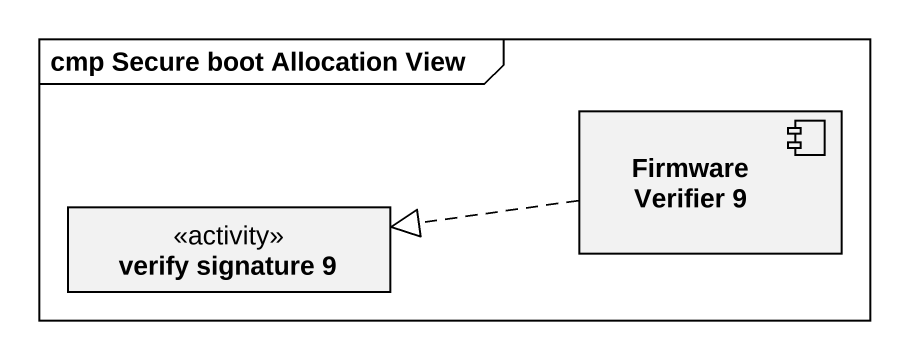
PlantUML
@startuml
mainframe cmp Secure boot Allocation View
allowmixing
hide circle
hide empty members
component "Firmware Verifier 9" as Firmware_Verifier_9
class "verify signature 9" as verify_signature_9 <<activity>>
Firmware_Verifier_9 .left.|> verify_signature_9
@enduml
